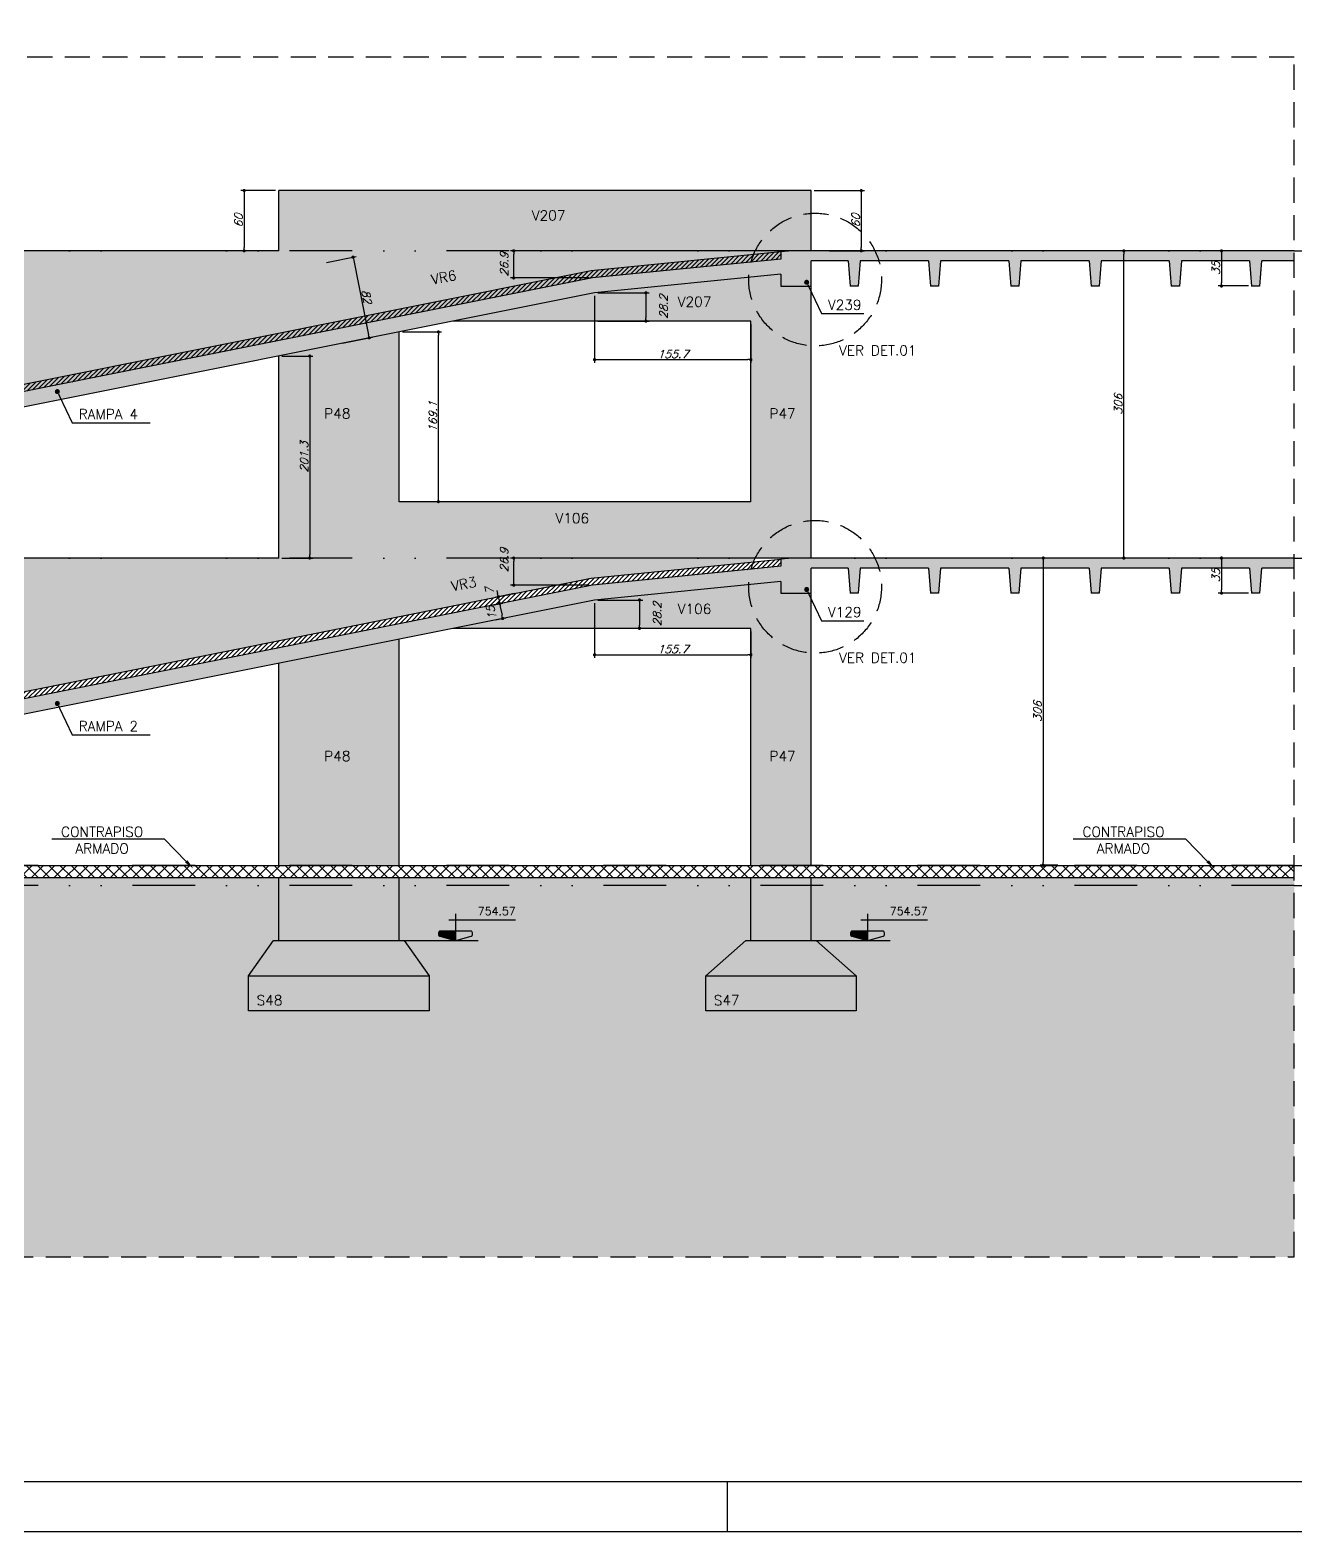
# Model space of a CAD drawing. Header units: millimetres. Extents: x 0 to 7795, y 0 to 4500.
# Drawn here: x 5251 to 6512, y 0 to 1496 of the extents above; entities that cross this region are included whole.
import ezdxf
from ezdxf import colors
from ezdxf.entities.mleader import LeaderData, LeaderLine
from ezdxf.enums import TextEntityAlignment as Align
from ezdxf.math import Vec2, Vec3

# ---------------------------------------------------------------- set-up
doc = ezdxf.new("R2010")
doc.units = ezdxf.units.MM
doc.header["$LTSCALE"] = 50
doc.linetypes.add('DASHED', pattern=[0.75, 0.5, -0.25])
doc.linetypes.add('DIVIDE2', pattern=[0.625, 0.25, -0.125, 0, -0.125, 0, -0.125])
for name, color, linetype in [('F-AUX', 2, 'Continuous'), ('F-AUX-DET', 2, 'Continuous'), ('F-AUX-RED', 1, 'Continuous'), ('F-AUX-VARIACAO', 2, 'Continuous'), ('F-CORTE', 4, 'Continuous'), ('F-COTAS', 106, 'Continuous'), ('F-EIXOS-DET', 1, 'Continuous'), ('F-MARGEM', 1, 'Continuous'), ('F-NÍVEL-VISTA', 2, 'Continuous'), ('F-SOLIDO-CORTE', 71, 'Continuous'), ('F-TEXTO', 6, 'Continuous'), ('F-TEXTO-YELLOW', 2, 'Continuous'), ('F-VISTA', 2, 'Continuous'), ('F-VISTA SÓLIDO 1', 254, 'Continuous'), ('F-VISTA SÓLIDO 3', 252, 'Continuous')]:
    doc.layers.add(name, color=color, linetype=linetype)
doc.styles.add('CP-TEXT-INCL', font='simplex.shx', dxfattribs={"oblique": 20})
doc.styles.add('MCP', font='simplex.shx')
doc.styles.get("Standard").update_dxf_attribs({"font": 'txt.shx'})
doc.dimstyles.new('CP-COTAS-50', dxfattribs={"dimscale": 0.64, "dimtxt": 12.5, "dimasz": 5, "dimexe": 5, "dimexo": 5, "dimgap": 2.5, "dimtad": 1, "dimdec": 1, "dimdsep": 46, "dimtxsty": 'CP-TEXT-INCL', "dimblk1": 'DOT', "dimblk2": 'DOT', "dimsah": 1, "dimcen": 9, "dimclrd": 256, "dimclre": 256, "dimclrt": 256, "dimadec": 0, "dimazin": 0, "dimtfac": 1, "dimtdec": 1, "dimtmove": 2, "dimatfit": 3, "dimldrblk": 'DOT', "dimfxl": 5, "dimtolj": 1, "dimarcsym": 0})
pattern_1 = [(45, (-6901.6994, -6371.7643), (-2.245064, 2.245064), [])]

# ---------------------------------------------------------------- blocks, each defined once
blk = doc.blocks.new('A$Cba39174f')
at = {"layer": 'F-CORTE'}
for points in [[(11039.1, -4045.2), (11119.1, -4045.2)], [(11039.1, -4055.2), (11041.1, -4080.2), (11049.1, -4080.2)], [(11051.1, -4055.2), (11049.1, -4080.2), (11049.1, -4080.2)], [(11051.1, -4055.2), (11119.1, -4055.2)]]:
    blk.add_lwpolyline(points, dxfattribs=at)
blk = doc.blocks.new('_DOT')
at = {"color": 0, "linetype": 'ByBlock'}
blk.add_line((-0.5, 0), (-1, 0), dxfattribs=at)
at = {"color": 0, "linetype": 'ByBlock', "const_width": 0.5}
blk.add_lwpolyline([(-0.25, 0, 1), (0.25, 0, 1)], format="xyb", close=True, dxfattribs=at)
blk = doc.blocks.new('*D35')
at = {"layer": 'DEFPOINTS', "color": 0, "transparency": 16777216}
for p in [(5732.5, 1276), (6009.8, 1276), (5810.8, 1249)]:
    blk.add_point(p, dxfattribs=at)
at = {"layer": 'F-COTAS', "lineweight": -2, "transparency": 16777216}
for p, q in [((6006.6, 1276), (5729.3, 1276)), ((5732.5, 1252.2), (5732.5, 1272.8)), ((5807.6, 1249), (5729.3, 1249))]:
    blk.add_line(p, q, dxfattribs=at)
at = {"layer": 'F-COTAS', "lineweight": -2, "transparency": 16777216, "xscale": 3.2, "yscale": 3.2, "zscale": 3.2}
for p, rotation in [((5732.5, 1276), 90), ((5732.5, 1249), 270)]:
    blk.add_blockref('_DOT', p, dxfattribs=dict(at, rotation=rotation))
at = {"layer": 'F-COTAS', "transparency": 16777216, "insert": (5722.9, 1262.5), "char_height": 8, "attachment_point": 5, "rotation": 90, "style": 'CP-TEXT-INCL'}
blk.add_mtext('\\A1;26.9', dxfattribs=at)
blk = doc.blocks.new('*D38')
at = {"layer": 'DEFPOINTS', "color": 0, "transparency": 16777216}
for p in [(6340.4, 1276), (6357.8, 1276), (6357.8, 970)]:
    blk.add_point(p, dxfattribs=at)
at = {"layer": 'F-COTAS', "lineweight": -2, "transparency": 16777216}
for p, q in [((6354.6, 1276), (6337.2, 1276)), ((6340.4, 973.2), (6340.4, 1272.8)), ((6354.6, 970), (6337.2, 970))]:
    blk.add_line(p, q, dxfattribs=at)
at = {"layer": 'F-COTAS', "lineweight": -2, "transparency": 16777216, "xscale": 3.2, "yscale": 3.2, "zscale": 3.2}
for p, rotation in [((6340.4, 1276), 90), ((6340.4, 970), 270)]:
    blk.add_blockref('_DOT', p, dxfattribs=dict(at, rotation=rotation))
at = {"layer": 'F-COTAS', "transparency": 16777216, "insert": (6334.8, 1123), "char_height": 8, "attachment_point": 5, "rotation": 90, "style": 'CP-TEXT-INCL'}
blk.add_mtext('\\A1;306', dxfattribs=at)
blk = doc.blocks.new('*D39')
at = {"layer": 'DEFPOINTS', "color": 0, "transparency": 16777216}
for p in [(6458.7, 1276), (6437.7, 1241), (6467.8, 1241)]:
    blk.add_point(p, dxfattribs=at)
at = {"layer": 'F-COTAS', "lineweight": -2, "transparency": 16777216}
for p, q in [((6455.5, 1276), (6434.5, 1276)), ((6437.7, 1272.8), (6437.7, 1244.2)), ((6464.6, 1241), (6434.5, 1241))]:
    blk.add_line(p, q, dxfattribs=at)
at = {"layer": 'F-COTAS', "lineweight": -2, "transparency": 16777216, "xscale": 3.2, "yscale": 3.2, "zscale": 3.2}
for p, rotation in [((6437.7, 1276), 90), ((6437.7, 1241), 270)]:
    blk.add_blockref('_DOT', p, dxfattribs=dict(at, rotation=rotation))
at = {"layer": 'F-COTAS', "transparency": 16777216, "insert": (6432.1, 1258.5), "char_height": 8, "attachment_point": 5, "rotation": 90, "style": 'CP-TEXT-INCL'}
blk.add_mtext('\\A1;35', dxfattribs=at)
blk = doc.blocks.new('*D40')
at = {"layer": 'DEFPOINTS', "color": 0, "transparency": 16777216}
for p in [(6458.7, 970), (6437.7, 935), (6467.8, 935)]:
    blk.add_point(p, dxfattribs=at)
at = {"layer": 'F-COTAS', "lineweight": -2, "transparency": 16777216}
for p, q in [((6455.5, 970), (6434.5, 970)), ((6437.7, 966.8), (6437.7, 938.2)), ((6464.6, 935), (6434.5, 935))]:
    blk.add_line(p, q, dxfattribs=at)
at = {"layer": 'F-COTAS', "lineweight": -2, "transparency": 16777216, "xscale": 3.2, "yscale": 3.2, "zscale": 3.2}
for p, rotation in [((6437.7, 970), 90), ((6437.7, 935), 270)]:
    blk.add_blockref('_DOT', p, dxfattribs=dict(at, rotation=rotation))
at = {"layer": 'F-COTAS', "transparency": 16777216, "insert": (6432.1, 952.5), "char_height": 8, "attachment_point": 5, "rotation": 90, "style": 'CP-TEXT-INCL'}
blk.add_mtext('\\A1;35', dxfattribs=at)
blk = doc.blocks.new('*D45')
at = {"layer": 'DEFPOINTS', "color": 0, "transparency": 16777216}
for p in [(5708.1, 922.5), (5711, 907.8), (5721.4, 909.8)]:
    blk.add_point(p, dxfattribs=at)
at = {"layer": 'F-COTAS', "lineweight": -2, "transparency": 16777216}
for p, q in [((5711.2, 923.1), (5721.6, 925.2)), ((5719.1, 921.4), (5720.8, 913)), ((5714.2, 908.4), (5724.6, 910.5))]:
    blk.add_line(p, q, dxfattribs=at)
at = {"layer": 'F-COTAS', "lineweight": -2, "transparency": 16777216, "xscale": 3.2, "yscale": 3.2, "zscale": 3.2}
for p, rotation in [((5718.5, 924.6), 101.3099324740209), ((5721.4, 909.8), 281.3099324740209)]:
    blk.add_blockref('_DOT', p, dxfattribs=dict(at, rotation=rotation))
at = {"layer": 'F-COTAS', "transparency": 16777216, "insert": (5710.3, 915.3), "char_height": 8, "attachment_point": 5, "rotation": 101.3099, "style": 'CP-TEXT-INCL'}
blk.add_mtext('\\A1;15', dxfattribs=at)
blk = doc.blocks.new('*D46')
at = {"layer": 'DEFPOINTS', "color": 0, "transparency": 16777216}
for p in [(5735.9, 935.2), (5737.3, 928.3), (5718.5, 924.6)]:
    blk.add_point(p, dxfattribs=at)
at = {"layer": 'F-COTAS', "lineweight": -2, "transparency": 16777216}
for p, q in [((5732.8, 934.6), (5714, 930.8)), ((5734.1, 927.7), (5715.4, 923.9)), ((5716.5, 934.6), (5715.9, 937.7)), ((5717.1, 931.4), (5718.5, 924.6)), ((5719.1, 921.4), (5719.8, 918.3))]:
    blk.add_line(p, q, dxfattribs=at)
at = {"layer": 'F-COTAS', "lineweight": -2, "transparency": 16777216, "xscale": 3.2, "yscale": 3.2, "zscale": 3.2}
for p, rotation in [((5717.1, 931.4), 281.3099324740173), ((5718.5, 924.6), 101.3099324740173)]:
    blk.add_blockref('_DOT', p, dxfattribs=dict(at, rotation=rotation))
at = {"layer": 'F-COTAS', "transparency": 16777216, "insert": (5708.7, 937.1), "char_height": 8, "attachment_point": 5, "rotation": 101.3099, "style": 'CP-TEXT-INCL'}
blk.add_mtext('\\A1;7', dxfattribs=at)
blk = doc.blocks.new('*D51')
at = {"layer": 'DEFPOINTS', "color": 0, "transparency": 16777216}
for p in [(6028.8, 1336), (6043.8, 1276), (6078.8, 1276)]:
    blk.add_point(p, dxfattribs=at)
at = {"layer": 'F-COTAS', "lineweight": -2, "transparency": 16777216}
for p, q in [((6032, 1336), (6082, 1336)), ((6078.8, 1332.8), (6078.8, 1279.2)), ((6047, 1276), (6082, 1276))]:
    blk.add_line(p, q, dxfattribs=at)
at = {"layer": 'F-COTAS', "lineweight": -2, "transparency": 16777216, "xscale": 3.2, "yscale": 3.2, "zscale": 3.2}
for p, rotation in [((6078.8, 1336), 90), ((6078.8, 1276), 270)]:
    blk.add_blockref('_DOT', p, dxfattribs=dict(at, rotation=rotation))
at = {"layer": 'F-COTAS', "transparency": 16777216, "insert": (6073.2, 1306), "char_height": 8, "attachment_point": 5, "rotation": 90, "style": 'CP-TEXT-INCL'}
blk.add_mtext('\\A1;60', dxfattribs=at)
blk = doc.blocks.new('*D52')
at = {"layer": 'DEFPOINTS', "color": 0, "transparency": 16777216}
for p in [(5732.5, 970), (6009.8, 970), (5810.8, 943)]:
    blk.add_point(p, dxfattribs=at)
at = {"layer": 'F-COTAS', "lineweight": -2, "transparency": 16777216}
for p, q in [((6006.6, 970), (5729.3, 970)), ((5732.5, 946.2), (5732.5, 966.8)), ((5807.6, 943), (5729.3, 943))]:
    blk.add_line(p, q, dxfattribs=at)
at = {"layer": 'F-COTAS', "lineweight": -2, "transparency": 16777216, "xscale": 3.2, "yscale": 3.2, "zscale": 3.2}
for p, rotation in [((5732.5, 970), 90), ((5732.5, 943), 270)]:
    blk.add_blockref('_DOT', p, dxfattribs=dict(at, rotation=rotation))
at = {"layer": 'F-COTAS', "transparency": 16777216, "insert": (5722.9, 967.9), "char_height": 8, "attachment_point": 5, "rotation": 90, "style": 'CP-TEXT-INCL'}
blk.add_mtext('\\A1;26.9', dxfattribs=at)
blk = doc.blocks.new('*D63')
at = {"layer": 'DEFPOINTS', "color": 0, "transparency": 16777216}
for p in [(5813, 1234.2), (5968.8, 1206), (5968.8, 1167.6)]:
    blk.add_point(p, dxfattribs=at)
at = {"layer": 'F-COTAS', "lineweight": -2, "transparency": 16777216}
for p, q in [((5813, 1231), (5813, 1164.4)), ((5968.8, 1202.8), (5968.8, 1164.4)), ((5816.2, 1167.6), (5965.6, 1167.6))]:
    blk.add_line(p, q, dxfattribs=at)
at = {"layer": 'F-COTAS', "lineweight": -2, "transparency": 16777216, "xscale": 3.2, "yscale": 3.2, "zscale": 3.2, "rotation": 180}
blk.add_blockref('_DOT', (5813, 1167.6), dxfattribs=at)
at = {"layer": 'F-COTAS', "lineweight": -2, "transparency": 16777216, "xscale": 3.2, "yscale": 3.2, "zscale": 3.2}
blk.add_blockref('_DOT', (5968.8, 1167.6), dxfattribs=at)
at = {"layer": 'F-COTAS', "transparency": 16777216, "insert": (5890.9, 1173.2), "char_height": 8, "attachment_point": 5, "style": 'CP-TEXT-INCL'}
blk.add_mtext('\\A1;155.7', dxfattribs=at)
blk = doc.blocks.new('*D64')
at = {"layer": 'DEFPOINTS', "color": 0, "transparency": 16777216}
for p in [(5813, 1234.2), (5813, 1206), (5864.2, 1206)]:
    blk.add_point(p, dxfattribs=at)
at = {"layer": 'F-COTAS', "lineweight": -2, "transparency": 16777216}
for p, q in [((5816.2, 1234.2), (5867.4, 1234.2)), ((5864.2, 1231), (5864.2, 1209.2)), ((5816.2, 1206), (5867.4, 1206))]:
    blk.add_line(p, q, dxfattribs=at)
at = {"layer": 'F-COTAS', "lineweight": -2, "transparency": 16777216, "xscale": 3.2, "yscale": 3.2, "zscale": 3.2}
for p, rotation in [((5864.2, 1234.2), 90), ((5864.2, 1206), 270)]:
    blk.add_blockref('_DOT', p, dxfattribs=dict(at, rotation=rotation))
at = {"layer": 'F-COTAS', "transparency": 16777216, "insert": (5881.8, 1220.1), "char_height": 8, "attachment_point": 5, "rotation": 90, "style": 'CP-TEXT-INCL'}
blk.add_mtext('\\A1;28.2', dxfattribs=at)
blk = doc.blocks.new('*D65')
at = {"layer": 'DEFPOINTS', "color": 0, "transparency": 16777216}
for p in [(5813, 928.2), (5813, 900), (5857.8, 900)]:
    blk.add_point(p, dxfattribs=at)
at = {"layer": 'F-COTAS', "lineweight": -2, "transparency": 16777216}
for p, q in [((5816.2, 928.2), (5861, 928.2)), ((5857.8, 925), (5857.8, 903.2)), ((5816.2, 900), (5861, 900))]:
    blk.add_line(p, q, dxfattribs=at)
at = {"layer": 'F-COTAS', "lineweight": -2, "transparency": 16777216, "xscale": 3.2, "yscale": 3.2, "zscale": 3.2}
for p, rotation in [((5857.8, 928.2), 90), ((5857.8, 900), 270)]:
    blk.add_blockref('_DOT', p, dxfattribs=dict(at, rotation=rotation))
at = {"layer": 'F-COTAS', "transparency": 16777216, "insert": (5875.4, 914.1), "char_height": 8, "attachment_point": 5, "rotation": 90, "style": 'CP-TEXT-INCL'}
blk.add_mtext('\\A1;28.2', dxfattribs=at)
blk = doc.blocks.new('*D66')
at = {"layer": 'DEFPOINTS', "color": 0, "transparency": 16777216}
for p in [(5813, 928.2), (5968.8, 900), (5968.8, 873.7)]:
    blk.add_point(p, dxfattribs=at)
at = {"layer": 'F-COTAS', "lineweight": -2, "transparency": 16777216}
for p, q in [((5813, 925), (5813, 870.5)), ((5968.8, 896.8), (5968.8, 870.5)), ((5816.2, 873.7), (5965.6, 873.7))]:
    blk.add_line(p, q, dxfattribs=at)
at = {"layer": 'F-COTAS', "lineweight": -2, "transparency": 16777216, "xscale": 3.2, "yscale": 3.2, "zscale": 3.2, "rotation": 180}
blk.add_blockref('_DOT', (5813, 873.7), dxfattribs=at)
at = {"layer": 'F-COTAS', "lineweight": -2, "transparency": 16777216, "xscale": 3.2, "yscale": 3.2, "zscale": 3.2}
blk.add_blockref('_DOT', (5968.8, 873.7), dxfattribs=at)
at = {"layer": 'F-COTAS', "transparency": 16777216, "insert": (5890.9, 879.3), "char_height": 8, "attachment_point": 5, "style": 'CP-TEXT-INCL'}
blk.add_mtext('\\A1;155.7', dxfattribs=at)
blk = doc.blocks.new('*D71')
at = {"layer": 'DEFPOINTS', "color": 0, "transparency": 16777216}
for p in [(5498.3, 1336), (5463.9, 1276), (5498.3, 1276)]:
    blk.add_point(p, dxfattribs=at)
at = {"layer": 'F-COTAS', "lineweight": -2, "transparency": 16777216}
for p, q in [((5495.1, 1336), (5460.7, 1336)), ((5463.9, 1332.8), (5463.9, 1279.2)), ((5495.1, 1276), (5460.7, 1276))]:
    blk.add_line(p, q, dxfattribs=at)
at = {"layer": 'F-COTAS', "lineweight": -2, "transparency": 16777216, "xscale": 3.2, "yscale": 3.2, "zscale": 3.2}
for p, rotation in [((5463.9, 1336), 90), ((5463.9, 1276), 270)]:
    blk.add_blockref('_DOT', p, dxfattribs=dict(at, rotation=rotation))
at = {"layer": 'F-COTAS', "transparency": 16777216, "insert": (5458.3, 1306), "char_height": 8, "attachment_point": 5, "rotation": 90, "style": 'CP-TEXT-INCL'}
blk.add_mtext('\\A1;60', dxfattribs=at)
blk = doc.blocks.new('*D72')
at = {"layer": 'DEFPOINTS', "color": 0, "transparency": 16777216}
for p in [(5498.3, 1171.2), (5498.3, 970), (5529.2, 970)]:
    blk.add_point(p, dxfattribs=at)
at = {"layer": 'F-COTAS', "lineweight": -2, "transparency": 16777216}
for p, q in [((5501.5, 1171.2), (5532.4, 1171.2)), ((5529.2, 1168), (5529.2, 973.2)), ((5501.5, 970), (5532.4, 970))]:
    blk.add_line(p, q, dxfattribs=at)
at = {"layer": 'F-COTAS', "lineweight": -2, "transparency": 16777216, "xscale": 3.2, "yscale": 3.2, "zscale": 3.2}
for p, rotation in [((5529.2, 1171.2), 90), ((5529.2, 970), 270)]:
    blk.add_blockref('_DOT', p, dxfattribs=dict(at, rotation=rotation))
at = {"layer": 'F-COTAS', "transparency": 16777216, "insert": (5523.6, 1070.6), "char_height": 8, "attachment_point": 5, "rotation": 90, "style": 'CP-TEXT-INCL'}
blk.add_mtext('\\A1;201.3', dxfattribs=at)
blk = doc.blocks.new('*D73')
at = {"layer": 'DEFPOINTS', "color": 0, "transparency": 16777216}
for p in [(5618.3, 1195.2), (5657.4, 1195.2), (5618.3, 1026.2)]:
    blk.add_point(p, dxfattribs=at)
at = {"layer": 'F-COTAS', "lineweight": -2, "transparency": 16777216}
for p, q in [((5621.5, 1195.2), (5660.6, 1195.2)), ((5657.4, 1029.4), (5657.4, 1192)), ((5621.5, 1026.2), (5660.6, 1026.2))]:
    blk.add_line(p, q, dxfattribs=at)
at = {"layer": 'F-COTAS', "lineweight": -2, "transparency": 16777216, "xscale": 3.2, "yscale": 3.2, "zscale": 3.2}
for p, rotation in [((5657.4, 1195.2), 90), ((5657.4, 1026.2), 270)]:
    blk.add_blockref('_DOT', p, dxfattribs=dict(at, rotation=rotation))
at = {"layer": 'F-COTAS', "transparency": 16777216, "insert": (5651.8, 1110.7), "char_height": 8, "attachment_point": 5, "rotation": 90, "style": 'CP-TEXT-INCL'}
blk.add_mtext('\\A1;169.1', dxfattribs=at)
blk = doc.blocks.new('A0-2L_900')
at = {"layer": 'F-MARGEM', "color": 2}
blk.add_line((118.9, 1), (118.9, 0), dxfattribs=at)
blk.add_lwpolyline([(155.9, 0), (0, 0), (0, 90), (155.9, 90)], close=True, dxfattribs=at)
at = {"layer": 'F-MARGEM', "color": 7}
blk.add_lwpolyline([(2.5, 89), (154.9, 89), (154.9, 1), (2.5, 1)], close=True, dxfattribs=at)
blk = doc.blocks.new('*D108')
at = {"layer": 'DEFPOINTS', "color": 0, "transparency": 16777216}
for p in [(5542.6, 1263.7), (5558.7, 1183.3), (5588.5, 1189.3)]:
    blk.add_point(p, dxfattribs=at)
at = {"layer": 'F-COTAS', "lineweight": -2, "transparency": 16777216}
for p, q in [((5545.8, 1264.3), (5575.5, 1270.3)), ((5573, 1266.5), (5587.9, 1192.4)), ((5561.8, 1183.9), (5591.6, 1189.9))]:
    blk.add_line(p, q, dxfattribs=at)
at = {"layer": 'F-COTAS', "lineweight": -2, "transparency": 16777216, "xscale": 3.2, "yscale": 3.2, "zscale": 3.2}
for p, rotation in [((5572.4, 1269.7), 101.3099324740203), ((5588.5, 1189.3), 281.3099324740203)]:
    blk.add_blockref('_DOT', p, dxfattribs=dict(at, rotation=rotation))
at = {"layer": 'F-COTAS', "transparency": 16777216, "insert": (5585.9, 1230.6), "char_height": 8, "attachment_point": 5, "rotation": 281.3099, "style": 'CP-TEXT-INCL'}
blk.add_mtext('\\A1;82', dxfattribs=at)
blk = doc.blocks.new('Nível - Vista')
at = {"layer": 'F-NÍVEL-VISTA'}
blk.add_hatch(color=71, dxfattribs=at).paths.add_polyline_path([(0, 0.238), (-0.38, 0.238, 0.414214), (-0.42, 0.198), (-0.42, 0.148, 0.331206), (-0.391, 0.11), (-0.011, 0.002, 0.072993), (0, 0)])
at = {"layer": 'F-NÍVEL-VISTA', "color": 2}
for p, q in [((-0.168, 0.521), (1.493, 0.521)), ((0, 0.67), (0, 0))]:
    blk.add_line(p, q, dxfattribs=at)
blk.add_lwpolyline([(-0.011, 0.002, 0.146769), (0.011, 0.002), (0.391, 0.11, 0.331206), (0.42, 0.148), (0.42, 0.198, 0.414214), (0.38, 0.238), (-0.38, 0.238, 0.414214), (-0.42, 0.198), (-0.42, 0.148, 0.331206), (-0.391, 0.11), (-0.011, 0.002, 0.146769), (0.011, 0.002)], format="xyb", dxfattribs=at)
at = {"layer": 'F-TEXTO', "color": 3, "style": 'MCP'}
for tag, p in [('NÍVEL', (1.026, 0.636)), ('NÍVEL_DETALHE', (1.02, 0.186))]:
    blk.add_attdef(tag, text='', height=0.2, dxfattribs=at).set_placement(p, align=Align.CENTER)
blk = doc.blocks.new('*D144')
at = {"layer": 'DEFPOINTS', "color": 0, "transparency": 16777216}
for p in [(6277.8, 970), (6260.1, 664), (6277.8, 664)]:
    blk.add_point(p, dxfattribs=at)
at = {"layer": 'F-COTAS', "lineweight": -2, "transparency": 16777216}
for p, q in [((6274.6, 970), (6256.9, 970)), ((6260.1, 966.8), (6260.1, 667.2)), ((6274.6, 664), (6256.9, 664))]:
    blk.add_line(p, q, dxfattribs=at)
at = {"layer": 'F-COTAS', "lineweight": -2, "transparency": 16777216, "xscale": 3.2, "yscale": 3.2, "zscale": 3.2}
for p, rotation in [((6260.1, 970), 90), ((6260.1, 664), 270)]:
    blk.add_blockref('_DOT', p, dxfattribs=dict(at, rotation=rotation))
at = {"layer": 'F-COTAS', "transparency": 16777216, "insert": (6254.5, 817), "char_height": 8, "attachment_point": 5, "rotation": 90, "style": 'CP-TEXT-INCL'}
blk.add_mtext('\\A1;306', dxfattribs=at)

msp = doc.modelspace()

# ---------------------------------------------------------------- hatches: boundary and pattern name
at = {"layer": 'F-AUX-DET'}
h = msp.add_hatch(dxfattribs=at)
h.set_pattern_fill('EARTH', color=252, scale=5, angle=45)
h.set_pattern_definition([(45, (-6901.7, -6371.764), (0, 44.90128), [31.75, -31.75]), (45, (-6910.12, -6363.345), (0, 44.90128), [31.75, -31.75]), (45, (-6918.537, -6354.926), (0, 44.90128), [31.75, -31.75]), (135, (-6918.537, -6349.314), (-44.90128, 0), [31.75, -31.75]), (135, (-6910.12, -6340.895), (-44.90128, 0), [31.75, -31.75]), (135, (-6901.7, -6332.476), (-44.90128, 0), [31.75, -31.75])])
h.paths.add_polyline_path([(6510.25, 651.95), (6028.78, 651.95), (6028.78, 588.95), (6033.78, 588.95), (6073.78, 553.95), (6073.78, 518.95), (5923.78, 518.95), (5923.78, 553.95), (5963.78, 588.95), (5968.78, 588.95), (5968.78, 651.95), (5618.28, 651.95), (5618.28, 588.95), (5623.28, 588.95), (5648.28, 553.95), (5648.28, 518.95), (5468.28, 518.95), (5468.28, 553.95), (5493.28, 588.95), (5498.28, 588.95), (5498.28, 651.95), (4938.28, 651.95), (4938.28, 643.95), (4943.28, 643.95), (4943.28, 393.95), (4978.28, 393.95), (4978.28, 323.95), (4778.28, 323.95), (4778.28, 393.95), (4813.28, 393.95), (4813.28, 643.95), (4818.28, 643.95), (4818.28, 651.95), (4503.78, 651.95), (4503.78, 393.95), (4508.78, 393.95), (4568.78, 358.95), (4568.78, 323.95), (4288.78, 323.95), (4288.78, 358.95), (4348.78, 393.95), (4353.78, 393.95), (4353.78, 651.95), (4216.28, 651.95), (4216.28, 273.95), (6510.25, 273.95)])
at = {"layer": 'F-AUX-RED'}
h = msp.add_hatch(dxfattribs=at)
h.set_pattern_fill('ANSI37', color=256, scale=2.5)
h.set_pattern_definition([(45, (-6901.6994, -6371.764), (-5.61266, 5.61266), []), (135, (-6901.6994, -6371.764), (-5.61266, -5.61266), [])])
h.paths.add_polyline_path([(6510.25, 663.95), (4493.78, 663.95), (4493.78, 651.95), (6510.25, 651.95)])
h.paths.add_polyline_path([(4474.78, 663.95), (4216.28, 663.95), (4216.28, 651.95), (4474.78, 651.95)])
at = {"layer": 'F-AUX-VARIACAO'}
h = msp.add_hatch(dxfattribs=at)
h.set_pattern_fill('ANSI31', color=253)
h.set_pattern_definition([(45, (3991.282, -1386.0484), (-2.245064, 2.245064), [])])
h.paths.add_polyline_path([(4475.82, 982.02), (5810.82, 1249.02), (5998.78, 1267.82), (5998.78, 1274.85), (5809.78, 1255.95), (4474.78, 988.95), (4284.78, 969.95), (4317.78, 969.95), (4355.13, 969.95)])
h = msp.add_hatch(dxfattribs=at)
h.set_pattern_fill('ANSI31', color=253)
h.set_pattern_definition(pattern_1)
h.paths.add_polyline_path([(4479.78, 683.95), (4474.78, 683.45), (4474.78, 675.95), (4475.13, 675.95), (4475.82, 676.02), (5810.82, 943.02), (5969.05, 958.84, -0.0290784), (5971.5, 966.12), (5809.78, 949.95)])
h = msp.add_hatch(dxfattribs=at)
h.set_pattern_fill('ANSI31', color=253)
h.set_pattern_definition(pattern_1)
h.paths.add_polyline_path([(5998.78, 961.82), (5998.78, 968.85), (5971.5, 966.12, 0.0290784), (5969.05, 958.84)])
at = {"layer": 'F-SOLIDO-CORTE'}
h = msp.add_hatch(color=256, dxfattribs=at)
h.dxf.hatch_style = 1
h.paths.add_polyline_path([(6028.78, 1265.95), (6065.78, 1265.95), (6067.78, 1240.95), (6075.78, 1240.95), (6077.78, 1265.95), (6145.78, 1265.95), (6147.78, 1240.95), (6155.78, 1240.95), (6157.78, 1265.95), (6225.78, 1265.95), (6227.78, 1240.95), (6235.78, 1240.95), (6237.78, 1265.95), (6305.78, 1265.95), (6307.78, 1240.95), (6315.78, 1240.95), (6317.78, 1265.95), (6385.78, 1265.95), (6387.78, 1240.95), (6395.78, 1240.95), (6397.78, 1265.95), (6465.78, 1265.95), (6467.78, 1240.95), (6475.78, 1240.95), (6477.78, 1265.95), (6510.25, 1265.95), (6510.25, 1275.95), (6477.78, 1275.95), (6397.78, 1275.95), (6317.78, 1275.95), (6237.78, 1275.95), (6157.78, 1275.95), (6077.78, 1275.95), (6009.78, 1275.95), (5998.78, 1274.85), (5998.78, 1267.82), (5810.82, 1249.02), (4475.82, 982.02), (4355.13, 969.95), (4317.78, 969.95), (4237.78, 969.95), (4216.28, 969.95), (4216.28, 959.95), (4225.78, 959.95), (4227.78, 934.95), (4235.78, 934.95), (4237.78, 959.95), (4305.78, 959.95), (4307.78, 934.95), (4315.78, 934.95), (4317.78, 959.95), (4353.78, 959.95), (4353.78, 934.95), (4383.78, 934.95), (4383.78, 957.74), (4478.04, 967.17), (5813.04, 1234.17), (5998.78, 1252.74), (5998.78, 1240.95), (6028.78, 1240.95)])
h = msp.add_hatch(color=256, dxfattribs=at)
h.dxf.hatch_style = 1
h.paths.add_polyline_path([(4493.78, 643.95), (4474.78, 643.95), (4474.78, 603.95), (4493.78, 603.95)])
h.paths.add_polyline_path([(4493.78, 663.95), (4474.78, 663.95), (4474.78, 643.95), (4493.78, 643.95)])
h.paths.add_polyline_path([(5813.04, 928.17), (5966.73, 943.54, -0.0587308), (5969.05, 958.84), (5810.82, 943.02), (4474.78, 675.81), (4474.78, 663.95), (4493.78, 663.95), (4493.78, 664.32)])
h.paths.add_polyline_path([(6028.78, 959.95), (6065.78, 959.95), (6067.78, 934.95), (6075.78, 934.95), (6077.78, 959.95), (6096.28, 959.95, 0.0405561), (6092.44, 969.95), (6009.78, 969.95), (5998.78, 968.85), (5998.78, 961.82), (5969.05, 958.84, 0.0587308), (5966.73, 943.54), (5998.78, 946.74), (5998.78, 934.95), (6028.78, 934.95)])
h.paths.add_polyline_path([(6023.83, 939.8, -1), (6024.91, 937.54, -1)], flags=16)
h.paths.add_polyline_path([(6157.78, 959.95), (6225.78, 959.95), (6227.78, 934.95), (6235.78, 934.95), (6237.78, 959.95), (6305.78, 959.95), (6307.78, 934.95), (6315.78, 934.95), (6317.78, 959.95), (6385.78, 959.95), (6387.78, 934.95), (6395.78, 934.95), (6397.78, 959.95), (6465.78, 959.95), (6467.78, 934.95), (6475.78, 934.95), (6477.78, 959.95), (6510.25, 959.95), (6510.25, 969.95), (6092.44, 969.95, -0.0405561), (6096.28, 959.95), (6145.78, 959.95), (6147.78, 934.95), (6155.78, 934.95)])
at = {"layer": 'F-VISTA SÓLIDO 1'}
h = msp.add_hatch(color=256, dxfattribs=at)
h.paths.add_polyline_path([(4837.28, 1318.95), (4818.28, 1318.95), (4818.28, 1346.95), (4372.78, 1346.95), (4372.78, 1318.95), (4353.78, 1318.95), (4353.78, 1346.95), (4216.28, 1346.95), (4216.28, 1265.95), (4353.78, 1265.95), (4353.78, 969.95), (4355.13, 969.95), (4475.82, 982.02), (5810.82, 1249.02), (5998.78, 1267.82), (5998.78, 1274.85), (6009.78, 1275.95), (6028.78, 1275.95), (6028.78, 1335.95), (5498.28, 1335.95), (5498.28, 1275.95), (4938.28, 1275.95), (4938.28, 1358.95), (4837.28, 1358.95)])
h.paths.add_polyline_path([(4503.78, 1055.94), (4503.78, 1265.95), (4818.28, 1265.95), (4818.28, 1118.84)], flags=16)
h.paths.add_polyline_path([(4938.28, 1142.84), (4938.28, 1205.95), (5148.28, 1205.95), (5148.28, 1184.84)], flags=16)
h = msp.add_hatch(color=256, dxfattribs=at)
h.paths.add_polyline_path([(5809.78, 949.95), (5971.5, 966.12, -0.2891652), (6028.78, 1007.37), (6028.78, 1181.37, -0.4059696), (5966.73, 1249.54), (5813.04, 1234.17), (5671.96, 1205.95), (5968.78, 1205.95), (5968.78, 1026.15), (5618.28, 1026.15), (5618.28, 1195.22), (5498.28, 1171.22), (5498.28, 969.95), (4938.28, 969.95), (4938.28, 1059.22), (4818.28, 1035.22), (4818.28, 969.95), (4603.78, 969.95), (4603.78, 992.32), (4478.04, 967.17), (4383.78, 957.74), (4383.78, 934.95), (4353.78, 934.95), (4353.78, 671.35), (4474.78, 683.45), (4479.78, 683.95)])
h.paths.add_polyline_path([(4818.28, 812.84), (4503.78, 749.94), (4503.78, 899.95), (4818.28, 899.95)], flags=16)
h.paths.add_polyline_path([(4938.28, 836.84), (4938.28, 899.95), (5148.28, 899.95), (5148.28, 878.84)], flags=16)
for points in [[(6028.78, 1181.37), (6028.78, 1235.44), (6026.15, 1240.95), (5998.78, 1240.95), (5998.78, 1252.74), (5966.73, 1249.54, 0.0082108), (5966.69, 1247.37, 0.3964374)], [(6028.78, 1007.37, 0.272099), (5973.19, 969.95), (6028.78, 969.95)]]:
    msp.add_hatch(color=256, dxfattribs=at).paths.add_polyline_path(points)
h = msp.add_hatch(color=256, dxfattribs=at)
h.paths.add_polyline_path([(6028.78, 651.95), (5968.78, 651.95), (5968.78, 588.95), (6028.78, 588.95)])
h.paths.add_polyline_path([(5968.78, 663.95), (6028.78, 663.95), (6028.78, 934.95), (5998.78, 934.95), (5998.78, 946.74), (5813.04, 928.17), (5671.96, 899.95), (5968.78, 899.95)])
h = msp.add_hatch(color=256, dxfattribs=at)
h.paths.add_polyline_path([(5618.28, 651.95), (5498.28, 651.95), (5498.28, 588.95), (5618.28, 588.95)])
h.paths.add_polyline_path([(5498.28, 663.95), (5618.28, 663.95), (5618.28, 889.22), (5498.28, 865.22)])
h = msp.add_hatch(color=256, dxfattribs=at)
h.dxf.hatch_style = 1
h.paths.add_polyline_path([(6073.78, 553.95), (6033.78, 588.95), (5963.78, 588.95), (5923.78, 553.95)])
h.paths.add_polyline_path([(5493.28, 588.95), (5468.28, 553.95), (5648.28, 553.95), (5623.28, 588.95)])
h.paths.add_polyline_path([(4348.78, 393.95), (4288.78, 358.95), (4568.78, 358.95), (4508.78, 393.95)])
at = {"layer": 'F-VISTA SÓLIDO 3'}
h = msp.add_hatch(color=256, dxfattribs=at)
h.dxf.hatch_style = 1
h.paths.add_polyline_path([(4568.78, 323.95), (4568.78, 358.95), (4288.78, 358.95), (4288.78, 323.95)])
h.paths.add_polyline_path([(5468.28, 553.95), (5468.28, 518.95), (5648.28, 518.95), (5648.28, 553.95)])
h.paths.add_polyline_path([(6073.78, 518.95), (6073.78, 553.95), (5923.78, 553.95), (5923.78, 518.95)])

# ---------------------------------------------------------------- linework, layer by layer
at = {"layer": 'F-AUX', "color": 1, "linetype": 'DASHED'}
msp.add_lwpolyline([(6510.25, 1468.95), (4216.28, 1468.95), (4216.28, 273.95), (6510.25, 273.95)], close=True, dxfattribs=at)
at = {"layer": 'F-AUX-RED'}
for points in [[(4493.78, 663.95), (6510.25, 663.95)], [(4493.78, 651.95), (6510.25, 651.95)]]:
    msp.add_lwpolyline(points, dxfattribs=at)
at = {"layer": 'F-AUX-RED', "linetype": 'DASHED'}
for centre in [(6032.82, 1247.37), (6032.82, 941.37)]:
    msp.add_circle(centre, 66.12, dxfattribs=at)
at = {"layer": 'F-AUX-VARIACAO', "color": 253}
for points in [[(5998.78, 1274.85), (5809.78, 1255.95), (4474.78, 988.95), (4284.78, 969.95)], [(4479.78, 683.95), (5809.78, 949.95), (5998.78, 968.85)]]:
    msp.add_lwpolyline(points, dxfattribs=at)
at = {"layer": 'F-CORTE'}
for points in [[(6009.78, 1275.95), (5998.78, 1274.85)], [(5998.78, 1274.85), (5998.78, 1267.82)], [(6077.78, 1275.95), (6009.78, 1275.95)], [(6510.25, 1275.95), (6477.78, 1275.95)], [(5998.78, 1267.82), (5810.82, 1249.02), (4475.82, 982.02), (4355.13, 969.95)], [(5998.78, 1252.74), (5998.78, 1240.95), (6028.78, 1240.95), (6028.78, 1265.95)], [(6065.78, 1265.95), (6028.78, 1265.95)], [(6065.78, 1265.95), (6067.78, 1240.95), (6067.78, 1240.95)], [(6077.78, 1265.95), (6075.78, 1240.95), (6067.78, 1240.95)], [(6510.25, 1265.95), (6477.78, 1265.95)], [(5998.78, 1252.74), (5813.04, 1234.17), (4478.04, 967.17), (4383.78, 957.74)], [(5998.78, 961.82), (5810.82, 943.02), (4475.82, 676.02), (4475.13, 675.95)], [(6009.78, 969.95), (5998.78, 968.85)], [(5998.78, 968.85), (5998.78, 961.82)], [(5998.78, 946.74), (5998.78, 934.95), (6028.78, 934.95), (6028.78, 959.95)], [(6077.78, 969.95), (6009.78, 969.95)], [(6065.78, 959.95), (6028.78, 959.95)], [(6065.78, 959.95), (6067.78, 934.95), (6067.78, 934.95)], [(6077.78, 959.95), (6075.78, 934.95), (6067.78, 934.95)], [(6510.25, 969.95), (6477.78, 969.95)], [(6510.25, 959.95), (6477.78, 959.95)], [(5998.78, 946.74), (5813.04, 928.17), (4493.78, 664.32)]]:
    msp.add_lwpolyline(points, dxfattribs=at)
at = {"layer": 'F-EIXOS-DET', "color": 1, "linetype": 'DIVIDE2', "ltscale": 5}
for p, q in [((6510.25, 1275.95), (4216.28, 1275.95)), ((6510.25, 969.95), (4216.28, 969.95)), ((6510.25, 663.95), (4216.28, 663.95)), ((6510.25, 643.95), (4216.28, 643.95))]:
    msp.add_line(p, q, dxfattribs=at)
at = {"layer": 'F-EIXOS-DET', "linetype": 'DIVIDE2', "ltscale": 5}
for points in [[(6510.25, 1275.95), (6658.22, 1275.95)], [(6510.25, 969.95), (6658.22, 969.95)]]:
    msp.add_lwpolyline(points, dxfattribs=at)
at = {"layer": 'F-EIXOS-DET', "color": 1, "ltscale": 5}
for points in [[(6510.25, 663.95), (6602.15, 663.95)], [(6510.25, 643.95), (6658.22, 643.95)], [(5623.28, 588.95), (5696.99, 588.95)], [(6033.78, 588.95), (6107.49, 588.95)]]:
    msp.add_lwpolyline(points, dxfattribs=at)
at = {"layer": 'F-VISTA'}
for p, q in [((5498.28, 1275.95), (5498.28, 1335.95)), ((5968.78, 1026.15), (5618.28, 1026.15))]:
    msp.add_line(p, q, dxfattribs=at)
for points in [[(6028.78, 1335.95), (5498.28, 1335.95)], [(6028.78, 1275.95), (6028.78, 1335.95)], [(5498.28, 1275.95), (4938.28, 1275.95)], [(6028.78, 969.95), (6028.78, 1240.95)], [(5968.78, 1205.95), (5671.96, 1205.95)], [(5968.78, 1026.15), (5968.78, 1205.95)], [(5618.28, 1026.15), (5618.28, 1195.22)], [(5498.28, 969.95), (5498.28, 1171.22)], [(5498.28, 969.95), (4938.28, 969.95)], [(6028.78, 663.95), (6028.78, 934.95)], [(5968.78, 899.95), (5671.96, 899.95)], [(5968.78, 663.95), (5968.78, 899.95)], [(5618.28, 663.95), (5618.28, 889.22)], [(5498.28, 663.95), (5498.28, 865.22)], [(5498.28, 588.95), (5498.28, 651.95)], [(5618.28, 588.95), (5618.28, 651.95)], [(5968.78, 588.95), (5968.78, 651.95)], [(6028.78, 588.95), (6028.78, 651.95)], [(5468.28, 518.95), (5468.28, 553.95), (5493.28, 588.95), (5623.28, 588.95), (5648.28, 553.95), (5648.28, 518.95), (5468.28, 518.95)], [(5923.78, 518.95), (5923.78, 553.95), (5963.78, 588.95), (6033.78, 588.95), (6073.78, 553.95), (6073.78, 518.95), (5923.78, 518.95)], [(5468.28, 553.95), (5648.28, 553.95)], [(5923.78, 553.95), (6073.78, 553.95)]]:
    msp.add_lwpolyline(points, dxfattribs=at)

# ---------------------------------------------------------------- block references
at = {"layer": 'F-CORTE', "xscale": -1}
for p in [(17196.83, 5321.15), (17276.83, 5321.15), (17356.83, 5321.15), (17436.83, 5321.15), (17516.83, 5321.15), (17196.83, 5015.15), (17276.83, 5015.15), (17356.83, 5015.15), (17436.83, 5015.15), (17516.83, 5015.15)]:
    msp.add_blockref('A$Cba39174f', p, dxfattribs=at)
at = {"layer": 'F-MARGEM', "xscale": 50, "yscale": 50, "zscale": 50}
msp.add_blockref('A0-2L_900', (0, 0), dxfattribs=at)
at = {"layer": 'F-NÍVEL-VISTA', "linetype": 'Continuous', "xscale": 40, "yscale": 40, "zscale": 40}
for p in [(5674.49, 588.96), (6084.99, 588.96)]:
    msp.add_blockref('Nível - Vista', p, dxfattribs=at).add_auto_attribs({'NÍVEL': '754.57'})

# ---------------------------------------------------------------- texts
at = {"layer": 'F-TEXTO-YELLOW', "style": 'MCP'}
for s, p in [('V207', (5750.56, 1306.25)), ('V207', (5895.94, 1220.32)), ('V239', (6045.59, 1217.15)), ('VER DET.01', (6056.68, 1171.76)), ('RAMPA 4', (5298.96, 1108.28)), ('P48', (5543.66, 1108.89)), ('P47', (5987.22, 1108.89)), ('V106', (5774.14, 1004.73)), ('V106', (5895.94, 914.32)), ('V129', (6045.59, 911.15)), ('VER DET.01', (6056.68, 865.76)), ('RAMPA 2', (5298.96, 797.61)), ('P48', (5543.66, 767.75)), ('P47', (5987.22, 767.75)), ('S48', (5476.32, 524.56)), ('S47', (5931.82, 524.56))]:
    msp.add_text(s, height=10, dxfattribs=at).set_placement(p)
for s, p in [('VR6', (5651.37, 1242.31)), ('VR3', (5671.39, 936.83))]:
    msp.add_text(s, height=10, rotation=11, dxfattribs=at).set_placement(p)
at = {"layer": 'F-TEXTO-YELLOW', "char_height": 10, "attachment_point": 5, "style": 'MCP'}
for insert in [(5322.33, 689.01), (6340.03, 689.01)]:
    msp.add_mtext_dynamic_manual_height_columns('CONTRAPISO ARMADO', width=110.244, gutter_width=12.5, heights=[0], dxfattribs=dict(at, insert=insert))

# ---------------------------------------------------------------- dimensions: what is measured, and where the dimension line sits
at = {"layer": 'F-COTAS', "color": 253}
for base, p1, p2, picture, middle in [((5463.9, 1275.95), (5498.28, 1335.95), (5498.28, 1275.95), '*D71', (5458.3, 1305.95)), ((5864.21, 1205.95), (5813.04, 1234.17), (5813.04, 1205.95), '*D64', (5881.81, 1220.06)), ((5657.36, 1195.22), (5618.28, 1026.15), (5618.28, 1195.22), '*D73', (5651.76, 1110.68)), ((5529.16, 969.95), (5498.28, 1171.22), (5498.28, 969.95), '*D72', (5523.56, 1070.58)), ((5857.78, 899.95), (5813.04, 928.17), (5813.04, 899.95), '*D65', (5875.38, 914.06))]:
    dim = msp.add_linear_dim(base=base, p1=p1, p2=p2, angle=90, dimstyle='CP-COTAS-50', dxfattribs=at)
    dim.commit()
    dim.dimension.update_dxf_attribs({"geometry": picture, "text_midpoint": middle})
at = {"layer": 'F-COTAS'}
for base, p1, p2, picture, middle in [((6078.82, 1275.95), (6028.78, 1335.95), (6043.78, 1275.95), '*D51', (6073.22, 1305.95)), ((5732.47, 1275.95), (5810.82, 1249.02), (6009.78, 1275.95), '*D35', (5722.87, 1262.49)), ((6340.44, 1275.95), (6357.78, 969.95), (6357.78, 1275.95), '*D38', (6334.84, 1122.95)), ((6437.73, 1240.95), (6458.69, 1275.95), (6467.78, 1240.95), '*D39', (6432.13, 1258.45)), ((6260.12, 663.95), (6277.78, 969.95), (6277.78, 663.95), '*D144', (6254.52, 816.95)), ((6437.73, 934.95), (6458.69, 969.95), (6467.78, 934.95), '*D40', (6432.13, 952.45))]:
    dim = msp.add_linear_dim(base=base, p1=p1, p2=p2, angle=90, dimstyle='CP-COTAS-50', dxfattribs=at)
    dim.commit()
    dim.dimension.update_dxf_attribs({"geometry": picture, "text_midpoint": middle})
dim = msp.add_aligned_dim(p1=(5542.63, 1263.71), p2=(5558.71, 1183.3), distance=30.36, dimstyle='CP-COTAS-50', dxfattribs=at)
dim.commit()
dim.dimension.update_dxf_attribs({"geometry": '*D108', "text_midpoint": (5585.93, 1230.56)})
at = {"layer": 'F-COTAS', "color": 253}
for base, p1, p2, picture, middle in [((5968.78, 1167.56), (5813.04, 1234.17), (5968.78, 1205.95), '*D63', (5890.91, 1173.16)), ((5968.78, 873.7), (5813.04, 928.17), (5968.78, 899.95), '*D66', (5890.91, 879.3))]:
    dim = msp.add_linear_dim(base=base, p1=p1, p2=p2, dimstyle='CP-COTAS-50', dxfattribs=at)
    dim.commit()
    dim.dimension.update_dxf_attribs({"geometry": picture, "text_midpoint": middle})
at = {"layer": 'F-COTAS'}
for base, p1, p2, angle, picture, middle, dimtype in [((5732.47, 969.95), (5810.82, 943.02), (6009.78, 969.95), 90, '*D52', (5722.87, 967.95), 160), ((5718.5, 924.56), (5735.91, 935.18), (5737.29, 928.31), 281.30993, '*D46', (5708.69, 937.13), 161), ((5721.44, 909.85), (5708.09, 922.47), (5711.03, 907.77), 281.30993, '*D45', (5710.35, 915.26), 161)]:
    dim = msp.add_linear_dim(base=base, p1=p1, p2=p2, angle=angle, dimstyle='CP-COTAS-50', dxfattribs=at)
    dim.commit()
    dim.dimension.update_dxf_attribs({"geometry": picture, "text_midpoint": middle, "dimtype": dimtype})

# ---------------------------------------------------------------- leaders
at = {"layer": 'F-AUX-RED'}
ml = msp.add_multileader_mtext('Standard', dxfattribs=at)
ml.set_content('', color=256)
ml.set_leader_properties()
ml.set_arrow_properties(name='DOT')
ml.build(insert=Vec2(0, 0))
ml.multileader.update_dxf_attribs({"text_right_attachment_type": 6, "text_top_attachment_type": 0, "text_bottom_attachment_type": 0, "dogleg_length": 0.36, "arrow_head_size": 5})
ctx = ml.context
ctx.base_point, ctx.char_height, ctx.arrow_head_size, ctx.landing_gap_size, ctx.plane_origin = Vec3(6081.49, 1213.57), 0.18, 5, 0.09, Vec3(6024.37, 1244.67)
ctx.right_attachment = 6
notes = []
notes.append((ctx, [(0, (1, 1, 0), (6039.22, 1213.57), (1, 0), 42.26, [(0, [(6024.37, 1244.67)], 256, [])])]))
ctx.mtext.insert, ctx.mtext.flow_direction = Vec3(6081.58, 1213.66), 5
ml = msp.add_multileader_mtext('Standard', dxfattribs=at)
ml.set_content('', color=256)
ml.set_leader_properties()
ml.set_arrow_properties(name='DOT')
ml.build(insert=Vec2(0, 0))
ml.multileader.update_dxf_attribs({"text_right_attachment_type": 6, "text_top_attachment_type": 0, "text_bottom_attachment_type": 0, "dogleg_length": 0.36, "arrow_head_size": 5})
ctx = ml.context
ctx.base_point, ctx.char_height, ctx.arrow_head_size, ctx.landing_gap_size, ctx.plane_origin = Vec3(5370.21, 1104.69), 0.18, 5, 0.09, Vec3(5277.73, 1135.79)
ctx.right_attachment = 6
notes.append((ctx, [(0, (1, 1, 0), (5292.59, 1104.69), (1, 0), 77.62, [(0, [(5277.73, 1135.79)], 256, [])])]))
ctx.mtext.insert, ctx.mtext.flow_direction = Vec3(5370.3, 1104.78), 5
ml = msp.add_multileader_mtext('Standard', dxfattribs=at)
ml.set_content('', color=256)
ml.set_leader_properties()
ml.set_arrow_properties(name='DOT')
ml.build(insert=Vec2(0, 0))
ml.multileader.update_dxf_attribs({"text_right_attachment_type": 6, "text_top_attachment_type": 0, "text_bottom_attachment_type": 0, "dogleg_length": 0.36, "arrow_head_size": 5})
ctx = ml.context
ctx.base_point, ctx.char_height, ctx.arrow_head_size, ctx.landing_gap_size, ctx.plane_origin = Vec3(6081.49, 907.57), 0.18, 5, 0.09, Vec3(6024.37, 938.67)
ctx.right_attachment = 6
notes.append((ctx, [(0, (1, 1, 0), (6039.22, 907.57), (1, 0), 42.26, [(0, [(6024.37, 938.67)], 256, [])])]))
ctx.mtext.insert, ctx.mtext.flow_direction = Vec3(6081.58, 907.66), 5
ml = msp.add_multileader_mtext('Standard', dxfattribs=at)
ml.set_content('', color=256)
ml.set_leader_properties()
ml.set_arrow_properties(name='DOT')
ml.build(insert=Vec2(0, 0))
ml.multileader.update_dxf_attribs({"text_right_attachment_type": 6, "text_top_attachment_type": 0, "text_bottom_attachment_type": 0, "dogleg_length": 0.36, "arrow_head_size": 5})
ctx = ml.context
ctx.base_point, ctx.char_height, ctx.arrow_head_size, ctx.landing_gap_size, ctx.plane_origin = Vec3(5370.21, 794.03), 0.18, 5, 0.09, Vec3(5277.73, 825.12)
ctx.right_attachment = 6
notes.append((ctx, [(0, (1, 1, 0), (5292.59, 794.03), (1, 0), 77.62, [(0, [(5277.73, 825.12)], 256, [])])]))
ctx.mtext.insert, ctx.mtext.flow_direction = Vec3(5370.3, 794.12), 5
ml = msp.add_multileader_mtext('Standard', dxfattribs=at)
ml.set_content('', color=256)
ml.set_leader_properties()
ml.build(insert=Vec2(0, 0))
ml.multileader.update_dxf_attribs({"text_right_attachment_type": 6, "text_top_attachment_type": 0, "text_bottom_attachment_type": 0, "dogleg_length": 0.36, "arrow_head_size": 10})
ctx = ml.context
ctx.base_point, ctx.char_height, ctx.arrow_head_size, ctx.landing_gap_size, ctx.plane_origin = Vec3(5272.1, 690.25), 0.18, 10, 0.09, Vec3(5387.11, 685.66)
ctx.right_attachment, ctx.text_align_type = 6, 2
notes.append((ctx, [(0, (1, 1, 0), (5384.56, 690.16), (-1, 0), 112.27, [(0, [(5413.21, 660.76)], 256, [])])]))
ctx.mtext.insert, ctx.mtext.alignment, ctx.mtext.flow_direction = Vec3(5272.19, 690.34), 3, 5
ml = msp.add_multileader_mtext('Standard', dxfattribs=at)
ml.set_content('', color=256)
ml.set_leader_properties()
ml.build(insert=Vec2(0, 0))
ml.multileader.update_dxf_attribs({"text_right_attachment_type": 6, "text_top_attachment_type": 0, "text_bottom_attachment_type": 0, "dogleg_length": 0.36, "arrow_head_size": 10})
ctx = ml.context
ctx.base_point, ctx.char_height, ctx.arrow_head_size, ctx.landing_gap_size, ctx.plane_origin = Vec3(6289.8, 690.25), 0.18, 10, 0.09, Vec3(6404.81, 685.66)
ctx.right_attachment, ctx.text_align_type = 6, 2
notes.append((ctx, [(0, (1, 1, 0), (6402.25, 690.16), (-1, 0), 112.27, [(0, [(6430.91, 660.76)], 256, [])])]))
ctx.mtext.insert, ctx.mtext.alignment, ctx.mtext.flow_direction = Vec3(6289.89, 690.34), 3, 5
for ctx, leaders in notes:
    for number, flags, end, landing, length, lines in leaders:
        leader = LeaderData()
        leader.index, (leader.has_last_leader_line, leader.has_dogleg_vector, leader.attachment_direction) = number, flags
        leader.last_leader_point, leader.dogleg_vector, leader.dogleg_length = Vec3(end), Vec3(landing), length
        for number, points, colour, breaks in lines:
            line = LeaderLine()
            line.index, line.vertices, line.color, line.breaks = number, Vec3.list(points), colors.encode_raw_color(colour), breaks
            leader.lines.append(line)
        ctx.leaders.append(leader)

doc.saveas('drawing.dxf')
